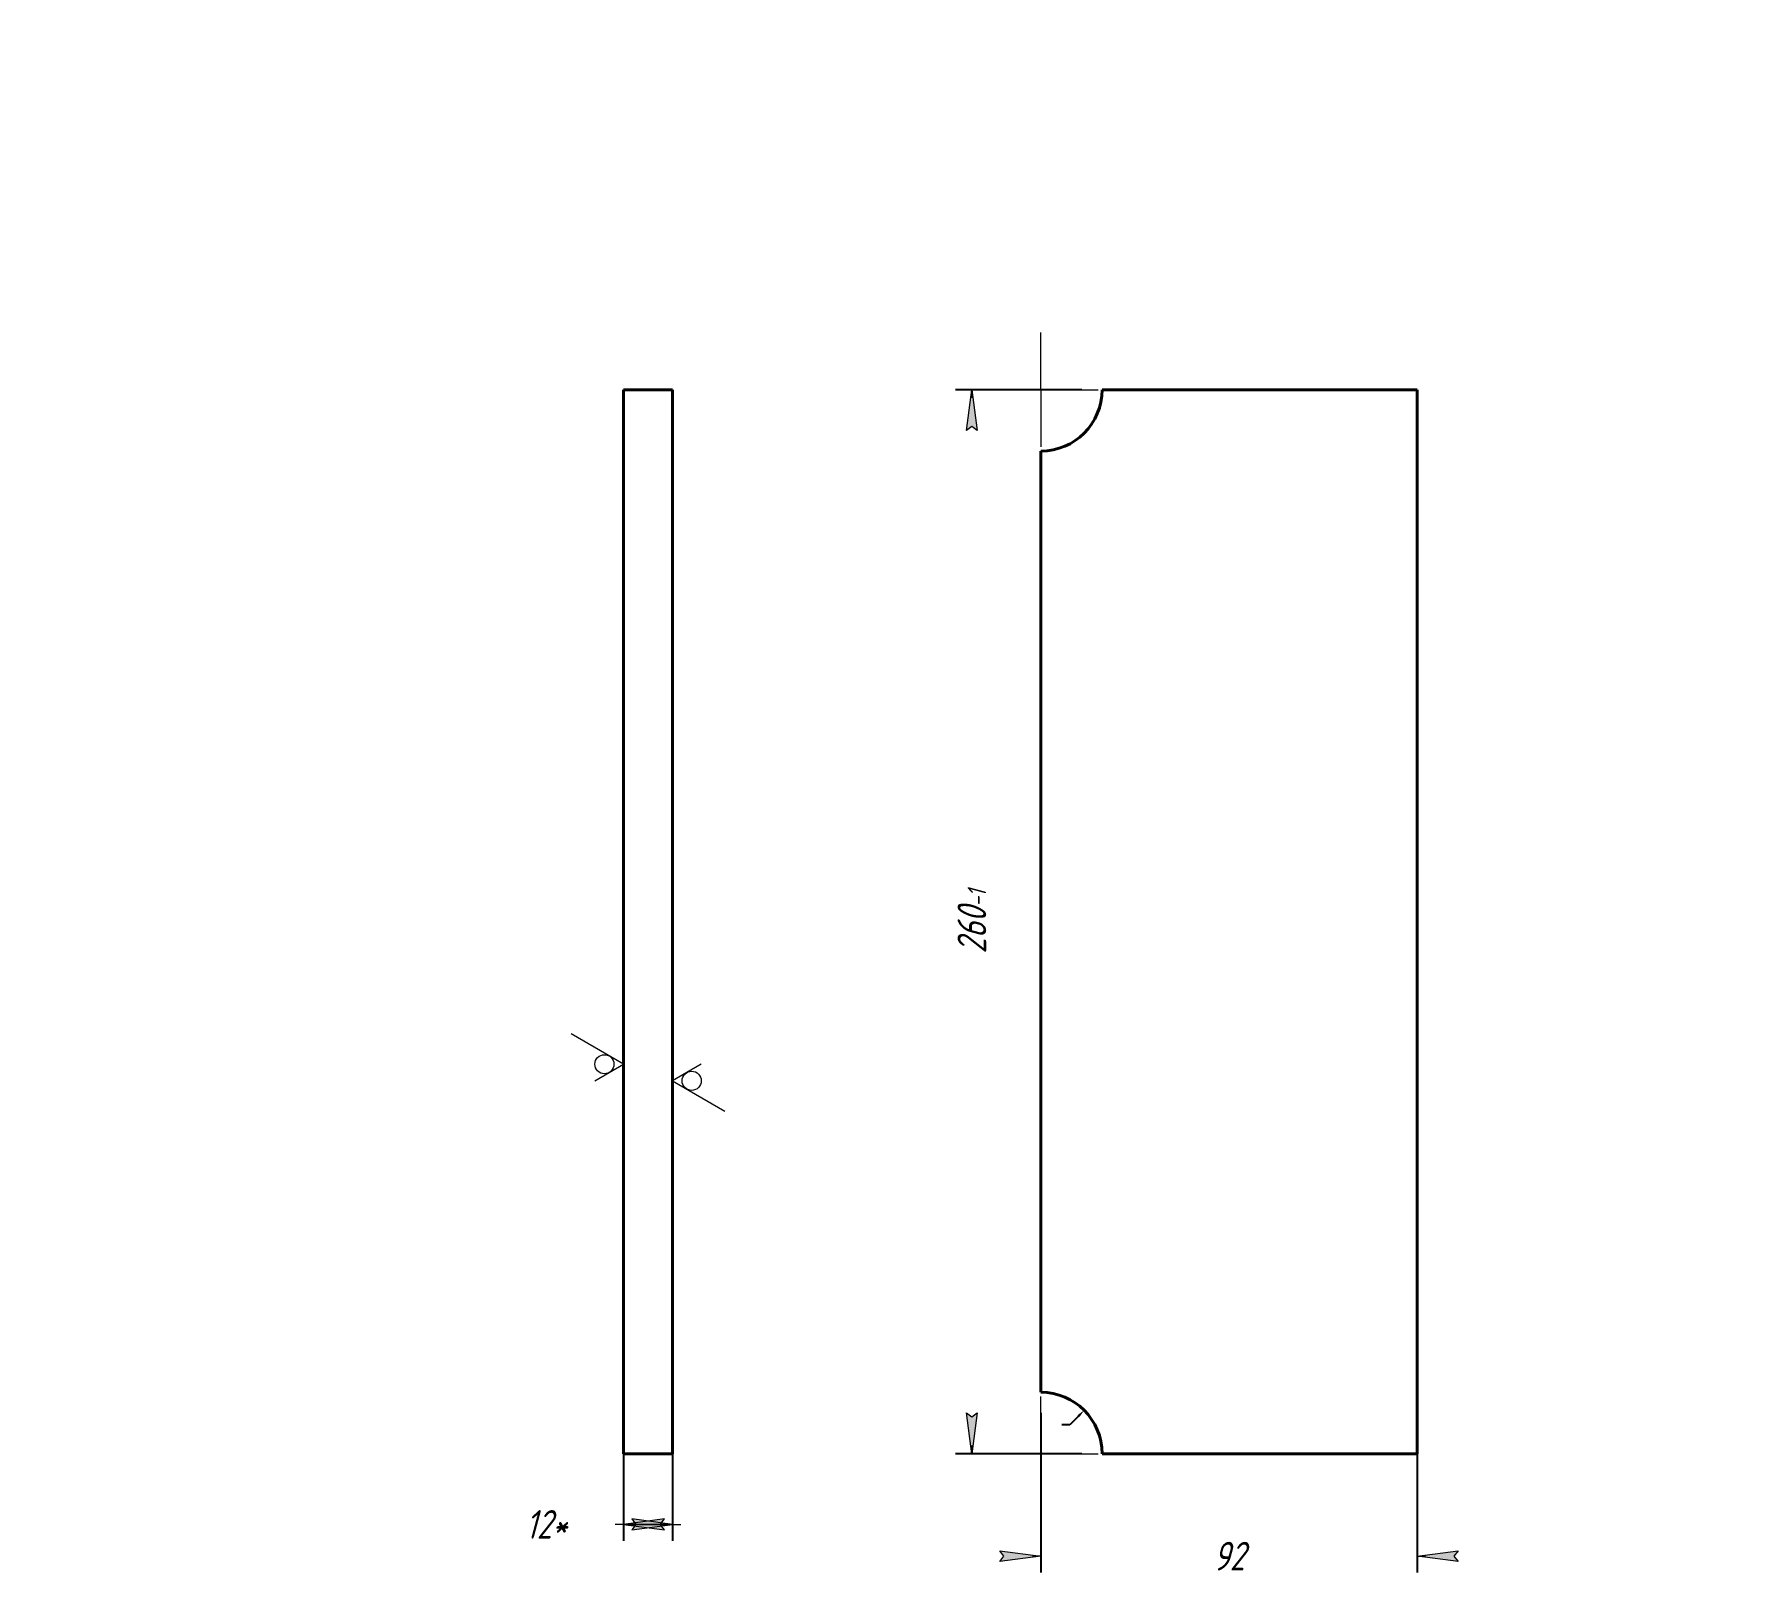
# Model space of a CAD drawing. Header units: millimetres. Extents: x 0 to 210, y 0 to 297.
# Drawn here: x 0 to 210, y 107.1 to 297 of the extents above; entities that cross this region are included whole.
import ezdxf

# ---------------------------------------------------------------- set-up
doc = ezdxf.new("R2010")
doc.units = ezdxf.units.MM
for name, pattern in [('K5LT_AXLED', [12, 7.5, -1.5, 1.5, -1.5]), ('K5LT_BASIC', [0]), ('K5LT_THIN', [0])]:
    doc.linetypes.add(name, pattern=pattern)
doc.layers.add('Системный слой', color=7, linetype='Continuous')
doc.styles.add('KDIMTEXTSTYLE', font='GOST_AU.SHX', dxfattribs={"width": 0.96, "oblique": 15, "height": 5})
doc.dimstyles.new('KDIMSTYLE (0.50)', dxfattribs={"dimtxt": 5, "dimasz": 1, "dimexe": 2, "dimexo": 0.0625, "dimgap": 1, "dimtad": 1, "dimlfac": 2, "dimtxsty": 'KDIMTEXTSTYLE', "dimsah": 1, "dimcen": 0.09, "dimdle": 1, "dimadec": 0, "dimazin": 0, "dimtfac": 0.667, "dimtmove": 0, "dimatfit": 3, "dimfxl": 1, "dimtvp": 1, "dimtolj": 1, "dimtzin": 0, "dimarcsym": 0})

# ---------------------------------------------------------------- blocks, each defined once
blk = doc.blocks.new('KDIMARROW_02')
at = {"layer": 'Системный слой'}
blk.add_hatch(color=0, dxfattribs=at).paths.add_polyline_path([(4.5, -5.51091059616309e-16), (5, 0.6582624912261956), (0, 0), (5, -0.658262491226197)])
at = {"layer": 'Системный слой', "color": 0, "linetype": 'K5LT_THIN', "lineweight": 18}
for p, q in [((0, 0), (-1, 0)), ((5, 0.6582624912261956), (0, 0)), ((0, 0), (5, -0.658262491226197)), ((0, 0), (7, -8.572527594031472e-16)), ((4.5, -5.51091059616309e-16), (5, 0.6582624912261956)), ((5, -0.658262491226197), (4.5, -5.51091059616309e-16))]:
    blk.add_line(p, q, dxfattribs=at)
blk = doc.blocks.new('U0')
at = {"layer": 'Системный слой', "color": 7, "linetype": 'K5LT_THIN', "lineweight": 18}
for p, q in [((72, 171.1671728221033), (65.59825, 174.8632231846033)), ((68.5, 169.1464478221033), (72, 171.1671728221033))]:
    blk.add_line(p, q, dxfattribs=at)
blk.add_arc((69.66666666666666, 171.1671728221033), 1.166666666666666, 0, 359.999994270422, dxfattribs=at)
blk = doc.blocks.new('U1')
at = {"layer": 'Системный слой', "color": 7, "linetype": 'K5LT_THIN', "lineweight": 18}
for p, q in [((81.5, 171.1671728221033), (78, 169.1464478221033)), ((78, 169.1464478221033), (84.40174999999999, 165.4503974596033))]:
    blk.add_line(p, q, dxfattribs=at)
blk.add_arc((80.33333333333333, 169.1464478221033), 1.166666666666666, 0, 359.999994270422, dxfattribs=at)
blk = doc.blocks.new('KDIMARROW_01')
at = {"layer": 'Системный слой'}
blk.add_hatch(color=0, dxfattribs=at).paths.add_polyline_path([(-5, -0.6582624912261956), (0, 0), (-5, 0.658262491226197), (-4.5, 5.51091059616309e-16)])
at = {"layer": 'Системный слой', "color": 0, "linetype": 'K5LT_THIN', "lineweight": 18}
for p, q in [((-4.5, 5.51091059616309e-16), (-5, 0.658262491226197)), ((-5, 0.658262491226197), (0, 0)), ((0, 0), (-5, -0.6582624912261956)), ((-5, -0.6582624912261956), (-4.5, 5.51091059616309e-16)), ((0, 0), (-1, 0))]:
    blk.add_line(p, q, dxfattribs=at)
blk = doc.blocks.new('U7')
at = {"layer": 'Системный слой', "color": 30, "linetype": 'K5LT_AXLED', "lineweight": 18, "true_color": 0xff8000}
for q in [(123.0000000001408, 130.5842956740412), (116.0000000001408, 123.5842956740413), (130.0000000001408, 123.5842956740413), (123.0000000001408, 116.5842956740413)]:
    blk.add_line((123.0000000001408, 123.5842956740413), q, dxfattribs=at)
blk = doc.blocks.new('U8')
at = {"layer": 'Системный слой', "color": 30, "linetype": 'K5LT_AXLED', "lineweight": 18, "true_color": 0xff8000}
for q in [(123.0000000001408, 260.5842956740411), (116.0000000001408, 253.5842956740411), (123.0000000001408, 246.5842956740411), (130.0000000001408, 253.5842956740411)]:
    blk.add_line((123.0000000001408, 253.5842956740411), q, dxfattribs=at)

msp = doc.modelspace()

# ---------------------------------------------------------------- linework, layer by layer
at = {"layer": 'Системный слой', "color": 150, "linetype": 'K5LT_BASIC', "lineweight": 40, "true_color": 0x0080ff}
for p, q in [((71.99999999999999, 253.5842956740412), (72, 123.5842956740413)), ((71.99999999999999, 253.5842956740412), (77.99999999999999, 253.5842956740412)), ((77.99999999999999, 253.5842956740412), (78, 123.5842956740413)), ((130.5000000001409, 253.5842956740412), (169.0000000001408, 253.5842956740412)), ((169.0000000001408, 253.5842956740412), (169.0000000001409, 123.5842956740413)), ((123.0000000001409, 131.0842956740412), (123.0000000001408, 246.0842956740412)), ((72, 123.5842956740413), (78, 123.5842956740413)), ((169.0000000001409, 123.5842956740413), (130.5000000001409, 123.5842956740413))]:
    msp.add_line(p, q, dxfattribs=at)
for centre, start, end in [((123.0000000001408, 253.5842956740412), 270, 0), ((123.0000000001409, 123.5842956740413), 0, 90)]:
    msp.add_arc(centre, 7.5, start, end, dxfattribs=at)

# ---------------------------------------------------------------- block references
at = {"layer": 'Системный слой'}
for name in ['U8', 'U0', 'U1', 'U7']:
    msp.add_blockref(name, (0, 0), dxfattribs=at)

# ---------------------------------------------------------------- dimensions: what is measured, and where the dimension line sits
at = {"layer": 'Системный слой', "color": 7}
msp.add_linear_dim(base=(114.5775249390949, 253.5842956736631), p1=(128.0000000001408, 123.5842956740412), p2=(128.0000000001408, 253.5842956740412), angle=90, location=(114.5775249409262, 188.5842956736631), dimstyle='KDIMSTYLE (0.50)', override={"dimexo": 0, "dimpost": '\\H3.5;\\W0.965;\\Q15;<>\\H0.65x;\\S^-1;\\H1.5x;', "dimblk1": 'KDIMARROW_01', "dimblk2": 'KDIMARROW_01', "dimse1": 0, "dimse2": 0, "dimclrt": 7, "dimtolj": 1}, dxfattribs=at).render()
msp.add_radius_dim(center=(124.8125283719974, 125.3078608662037), mpoint=(128.3033008590399, 128.8875965329404), text='\\H3.5;\\W0.965;\\Q15;R\\H3.5;\\W0.965;\\Q15;\\Q15;15\\X\\H3.5;\\W0.965;\\Q15;\\Q15;2 рад.', dimstyle='KDIMSTYLE (0.50)', override={"dimtih": 1, "dimtoh": 1, "dimblk2": 'KDIMARROW_01', "dimclrt": 7, "dimtmove": 1, "dimtolj": 1}, dxfattribs=at).render()
for base, p1, p2, location, override in [((123.0000000001408, 111.0671199511496), (169.0000000001409, 123.5842956740413), (123.0000000001408, 128.5842956740412), (146.0000000001408, 111.0671199511496), {"dimexo": 0, "dimpost": '\\H3.5;\\W0.965;\\Q15;<>', "dimblk1": 'KDIMARROW_01', "dimblk2": 'KDIMARROW_01', "dimse1": 0, "dimse2": 0, "dimclrt": 7, "dimtolj": 1}), ((72, 114.9471718024222), (77.99999999999999, 123.5842956740413), (72, 123.5842956740413), (62.55857374191285, 114.9471718024222), {"dimexo": 0, "dimpost": '\\H3.5;\\W0.965;\\Q15;<>\\H3.5;\\W0.965;\\Q15;\\Q15;*', "dimblk1": 'KDIMARROW_02', "dimblk2": 'KDIMARROW_02', "dimse1": 0, "dimse2": 0, "dimclrt": 7, "dimtolj": 1})]:
    msp.add_linear_dim(base=base, p1=p1, p2=p2, location=location, dimstyle='KDIMSTYLE (0.50)', override=override, dxfattribs=at).render()

doc.saveas('drawing.dxf')
